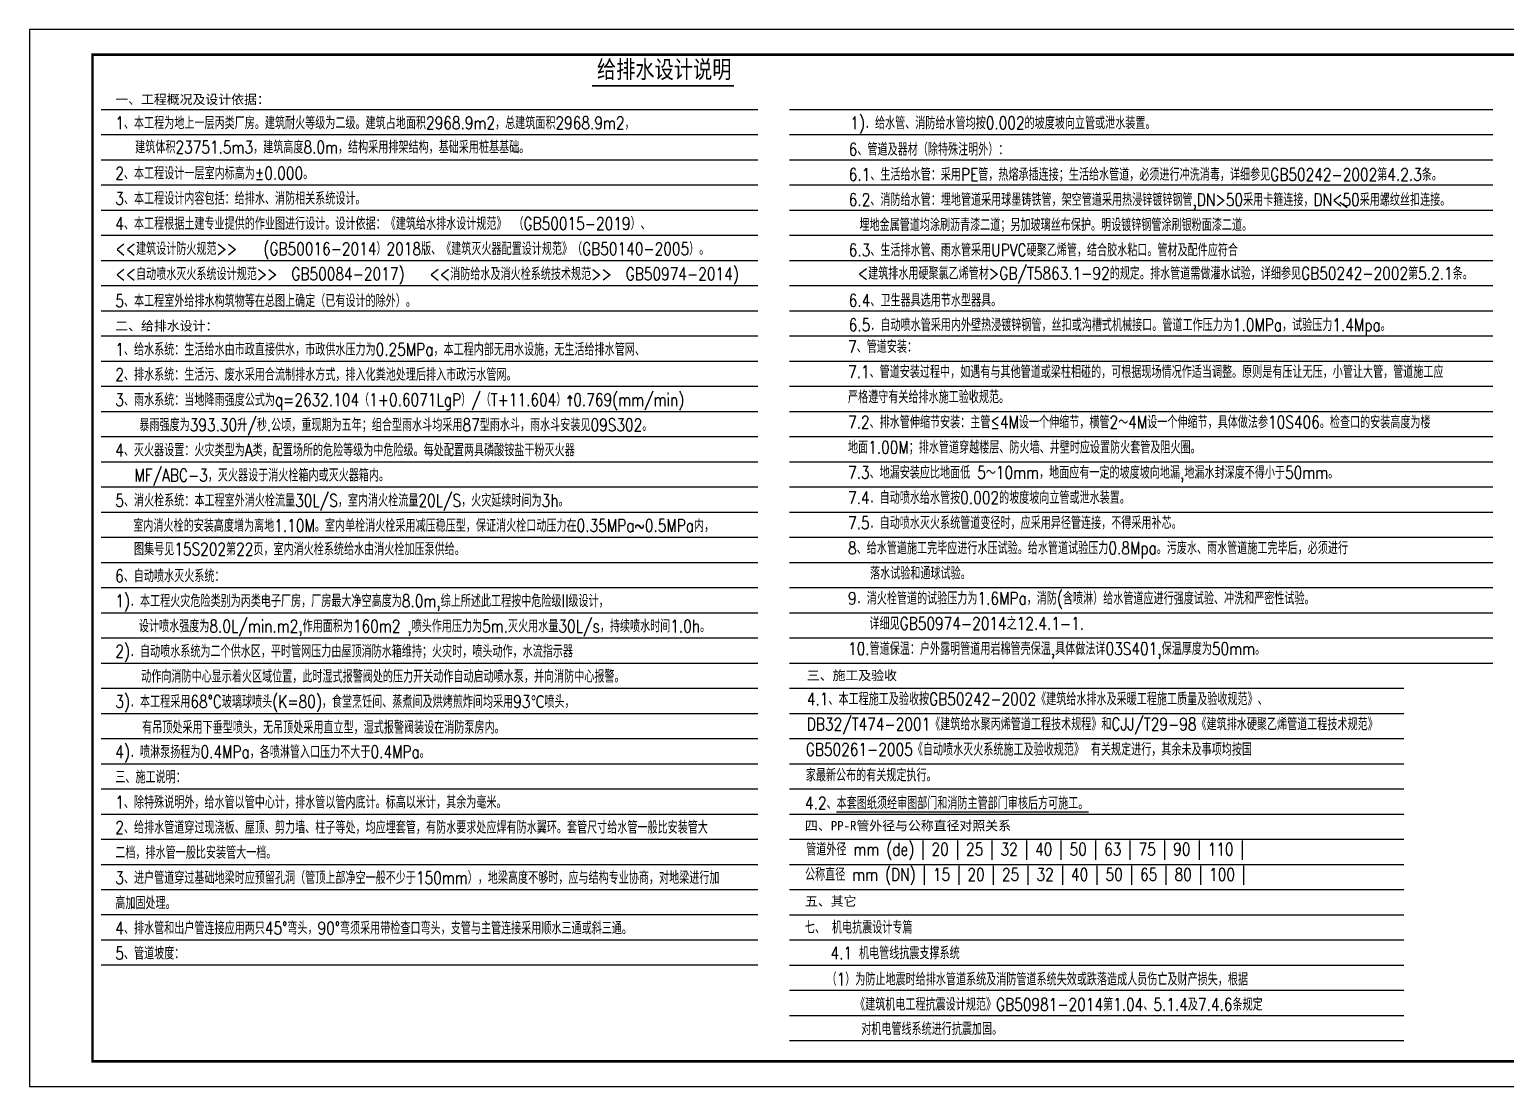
# Model space of a CAD drawing. Extents: x 4995099 to 5303443, y 4627657 to 4889583.
# Drawn here: x 4995099 to 5112367, y 4627657 to 4711657 of the extents above; entities that cross this region are included whole.
import ezdxf
from ezdxf.enums import TextEntityAlignment as Align

# ---------------------------------------------------------------- set-up
doc = ezdxf.new("R2010")
doc.units = 0
doc.header["$LTSCALE"] = 1000
doc.header["$MEASUREMENT"] = 0
doc.layers.get('0').update_dxf_attribs({"color": 4, "linetype": 'CONTINUOUS'})
for name, color, linetype in [('PUB_TEXT', 7, 'CONTINUOUS'), ('TWT_TITLE', 7, 'CONTINUOUS'), ('W_DIM', 4, 'CONTINUOUS')]:
    doc.layers.add(name, color=color, linetype=linetype)
doc.styles.add('GBCBIG', font='simplex.shx', dxfattribs={"bigfont": 'hztxt.shx'})
doc.styles.add('黑体', font='simhei.ttf')

msp = doc.modelspace()

# ---------------------------------------------------------------- linework, layer by layer
at = {"color": 252}
for p, q in [((5000787.1, 4705306.4), (5052976.4, 4705306.4)), ((5055469.6, 4705306.4), (5111369.6, 4705306.4)), ((5000787.1, 4703306.4), (5052976.4, 4703306.4)), ((5055469.6, 4703306.4), (5111369.6, 4703306.4)), ((5000787.1, 4701306.4), (5052976.4, 4701306.4)), ((5055469.6, 4701306.4), (5111369.6, 4701306.4)), ((5000787.1, 4699306.4), (5052976.4, 4699306.4)), ((5055469.6, 4699306.4), (5111369.6, 4699306.4)), ((5055469.6, 4699306.4), (5111369.6, 4699306.4)), ((5000787.1, 4697306.4), (5052976.4, 4697306.4)), ((5055469.6, 4697306.4), (5111369.6, 4697306.4)), ((5000787.1, 4695306.4), (5052976.4, 4695306.4)), ((5055469.6, 4695306.4), (5111369.6, 4695306.4)), ((5000787.1, 4693306.4), (5052976.4, 4693306.4)), ((5055469.6, 4693306.4), (5111369.6, 4693306.4)), ((5000787.1, 4691306.4), (5052976.4, 4691306.4)), ((5055469.6, 4691306.4), (5111369.6, 4691306.4)), ((5000787.1, 4689306.4), (5052976.4, 4689306.4)), ((5055469.6, 4689306.4), (5111369.6, 4689306.4)), ((5000787.1, 4687306.4), (5052976.4, 4687306.4)), ((5055469.6, 4687306.4), (5111369.6, 4687306.4)), ((5055469.6, 4687306.4), (5111369.6, 4687306.4)), ((5000787.1, 4685306.4), (5052976.4, 4685306.4)), ((5055469.6, 4685306.4), (5111369.6, 4685306.4)), ((5055469.6, 4685306.4), (5111369.6, 4685306.4)), ((5000787.1, 4683306.4), (5052976.4, 4683306.4)), ((5055469.6, 4683306.4), (5111369.6, 4683306.4)), ((5000787.1, 4681306.4), (5052976.4, 4681306.4)), ((5055469.6, 4681306.4), (5111369.6, 4681306.4)), ((5000787.1, 4679306.4), (5052976.4, 4679306.4)), ((5055469.6, 4679306.4), (5111369.6, 4679306.4)), ((5000787.1, 4677306.4), (5052976.4, 4677306.4)), ((5055469.6, 4677306.4), (5111369.6, 4677306.4)), ((5055469.6, 4677306.4), (5111369.6, 4677306.4)), ((5000787.1, 4675306.4), (5052976.4, 4675306.4)), ((5055469.6, 4675306.4), (5111369.6, 4675306.4)), ((5055469.6, 4675306.4), (5111369.6, 4675306.4)), ((5000787.1, 4673306.4), (5052976.4, 4673306.4)), ((5055469.6, 4673306.4), (5111369.6, 4673306.4)), ((5000787.1, 4671306.4), (5052976.4, 4671306.4)), ((5055469.6, 4671306.4), (5111369.6, 4671306.4)), ((5000787.1, 4669306.4), (5052976.4, 4669306.4)), ((5055469.6, 4669306.4), (5111369.6, 4669306.4)), ((5000787.1, 4667306.4), (5052976.4, 4667306.4)), ((5055469.6, 4667306.4), (5111369.6, 4667306.4)), ((5000787.1, 4665306.4), (5052976.4, 4665306.4)), ((5055469.6, 4665306.4), (5111369.6, 4665306.4)), ((5000787.1, 4663306.4), (5052976.4, 4663306.4)), ((5000787.1, 4663306.4), (5052976.4, 4663306.4)), ((5000787.1, 4663306.4), (5052976.4, 4663306.4)), ((5055469.6, 4663306.4), (5111369.6, 4663306.4)), ((5000787.1, 4661306.4), (5052976.4, 4661306.4)), ((5000787.1, 4661306.4), (5052976.4, 4661306.4)), ((5000787.1, 4661306.4), (5052976.4, 4661306.4)), ((5055469.6, 4661306.4), (5111369.6, 4661306.4)), ((5000787.1, 4659306.4), (5052976.4, 4659306.4)), ((5055469.6, 4659306.4), (5104282.3, 4659306.4)), ((5000787.1, 4657306.4), (5052976.4, 4657306.4)), ((5055469.6, 4657306.4), (5104282.3, 4657306.4)), ((5055469.6, 4657306.4), (5104282.3, 4657306.4)), ((5000787.1, 4655306.4), (5052976.4, 4655306.4)), ((5055469.6, 4655306.4), (5104282.3, 4655306.4)), ((5000787.1, 4653306.4), (5052976.4, 4653306.4)), ((5055469.6, 4653306.4), (5104282.3, 4653306.4)), ((5000787.1, 4651306.4), (5052976.4, 4651306.4)), ((5055469.6, 4651306.4), (5104282.3, 4651306.4)), ((5000787.1, 4649306.4), (5052976.4, 4649306.4)), ((5055469.6, 4649306.4), (5104282.3, 4649306.4)), ((5000787.1, 4647306.4), (5052976.4, 4647306.4)), ((5055469.6, 4647306.4), (5104282.3, 4647306.4)), ((5000787.1, 4645306.4), (5052976.4, 4645306.4)), ((5055469.6, 4645306.4), (5104282.3, 4645306.4)), ((5000787.1, 4643320.2), (5052976.4, 4643320.2)), ((5055469.6, 4643306.4), (5104282.3, 4643306.4)), ((5000787.1, 4641320.2), (5052976.4, 4641320.2)), ((5055469.6, 4641306.4), (5104282.3, 4641306.4)), ((5000787.1, 4639320.2), (5052976.4, 4639320.2)), ((5055469.6, 4639306.4), (5104282.3, 4639306.4)), ((5055469.6, 4639306.4), (5104282.3, 4639306.4)), ((5000787.1, 4637320.2), (5052976.4, 4637320.2)), ((5055469.6, 4637306.4), (5104282.3, 4637306.4)), ((5055469.6, 4635306.4), (5104282.3, 4635306.4)), ((5055469.6, 4633306.4), (5104282.3, 4633306.4)), ((5055469.6, 4631306.4), (5104282.3, 4631306.4))]:
    msp.add_line(p, q, dxfattribs=at)
msp.add_line((5099208.1, 4697948.4), (5099799.3, 4697515))
at = {"layer": 'TWT_TITLE'}
msp.add_lwpolyline([(4995099.4, 4627656.8), (5173299.4, 4627656.8), (5173299.4, 4711656.8), (4995099.4, 4711656.8)], close=True, dxfattribs=at)
at = {"layer": 'TWT_TITLE', "const_width": 200}
msp.add_lwpolyline([(5000099.4, 4629656.8), (5171299.4, 4629656.8), (5171299.4, 4709656.8), (5000099.4, 4709656.8)], close=True, dxfattribs=at)
at = {"layer": 'W_DIM', "const_width": 140}
msp.add_lwpolyline([(5039788, 4707190.2), (5051078.1, 4707190.2)], dxfattribs=at)

# ---------------------------------------------------------------- texts
at = {"layer": 'PUB_TEXT', "style": '黑体'}
for s, p in [('一、工程概况及设计依据：', (5001914.4, 4705732.4)), ('二、给排水设计：', (5001914.4, 4687732.4)), ('三、施工及验收', (5056857.2, 4659952.4)), ('四、PP-R管外径与公称直径对照关系', (5056714.1, 4648008.8)), ('五、其它', (5056714.1, 4642008.8))]:
    msp.add_text(s, height=750, dxfattribs=at).set_placement(p)
at = {"layer": 'PUB_TEXT', "color": 2, "style": 'GBCBIG', "width": 0.8}
for s, p in [('1、本工程为地上一层丙类厂房。建筑耐火等级为二级。建筑占地面积2968.9m2，总建筑面积2968.9m2，', (5001914.4, 4703732.4)), ('1)．给水管、消防给水管均按0.002的坡度坡向立管或泄水装置。', (5060307.6, 4703732.4)), ('建筑体积23751.5m3，建筑高度8.0m，结构采用排架结构，基础采用桩基基础。', (5003493.2, 4701805.7)), ('6、管道及器材（除特殊注明外）：', (5060189.4, 4701632.4)), ('2、本工程设计一层室内标高为%%p0.000。', (5001914.4, 4699732.4)), ('6.1、生活给水管：采用PE管，热熔承插连接；生活给水管道，必须进行冲洗消毒，详细参见GB50242-2002第4.2.3条。', (5060189.4, 4699632.4)), ('3、本工程设计内容包括：给排水、消防相关系统设计。', (5001914.4, 4697732.4)), ('6.2、消防给水管：埋地管道采用球墨铸铁管，架空管道采用热浸锌镀锌钢管,DN>50采用卡箍连接，DN<50采用螺纹丝扣连接。', (5060189.4, 4697632.4)), ('4、本工程根据土建专业提供的作业图进行设计。设计依据：《建筑给水排水设计规范》 （GB50015-2019）、', (5001914.4, 4695732.4)), ('埋地金属管道均涂刷沥青漆二道；另加玻璃丝布保护。明设镀锌钢管涂刷银粉面漆二道。', (5061036.2, 4695632.4)), ('<<建筑设计防火规范>>   (GB50016-2014）2018版、《建筑灭火器配置设计规范》（GB50140-2005）。', (5001914.4, 4693732.4)), ('6.3、生活排水管、雨水管采用UPVC硬聚乙烯管，结合胶水粘口。管材及配件应符合', (5060189.4, 4693632.4)), ('<<自动喷水灭火系统设计规范>>  GB50084-2017)', (5001914.4, 4691732.4)), ('<<消防给水及消火栓系统技术规范>>  GB50974-2014)', (5026877.3, 4691732.4)), ('<建筑排水用硬聚氯乙烯管材>GB/T5863.1-92的规定。排水管道需做灌水试验，详细参见GB50242-2002第5.2.1条。', (5060902.6, 4691779.3)), ('5、本工程室外给排水构筑物等在总图上确定（已有设计的除外）。', (5001914.4, 4689594.6)), ('6.4、卫生器具选用节水型器具。', (5060189.4, 4689632.4)), ('6.5．自动喷水管采用内外壁热浸镀锌钢管，丝扣或沟槽式机械接口。管道工作压力为1.0MPa，试验压力1.4Mpa。', (5060189.4, 4687680.3)), ('1、给水系统：生活给水由市政直接供水，市政供水压力为0.25MPa，本工程内部无用水设施，无生活给排水管网、', (5001914.4, 4685732.4)), ('7、管道安装：', (5060129.6, 4685952.4)), ('2、排水系统：生活污、废水采用合流制排水方式，排入化粪池处理后排入市政污水管网。', (5001914.4, 4683732.4)), ('7.1、管道安装过程中，如遇有与其他管道或梁柱相碰的，可根据现场情况作适当调整。原则是有压让无压，小管让大管，管道施工应', (5060129.6, 4683952.4)), ('3、雨水系统：当地降雨强度公式为q=2632.104（1+0.6071LgP）/（T+11.604）^ 0.769(mm/min)', (5001914.4, 4681732.4)), ('严格遵守有关给排水施工验收规范。', (5060129.6, 4681952.4)), (' 暴雨强度为393.30升/秒.公顷，重现期为五年；组合型雨水斗均采用87型雨水斗，雨水斗安装见09S302。', (5003279.1, 4679732.4)), ('7.2、排水管伸缩节安装：主管≤4M设一个伸缩节，横管2～4M设一个伸缩节，具体做法参10S406。检查口的安装高度为楼', (5060129.6, 4679952.4)), ('地面1.00M；排水管道穿越楼层、防火墙、井壁时应设置防火套管及阻火圈。', (5060129.6, 4677952.4)), ('4、灭火器设置：火灾类型为A类，配置场所的危险等级为中危险级。每处配置两具磷酸铵盐干粉灭火器  ', (5001914.4, 4677732.4)), ('MF/ABC-3，灭火器设于消火栓箱内或灭火器箱内。', (5003436.4, 4675732.4)), ('7.3、地漏安装应比地面低 5～10mm，地面应有一定的坡度坡向地漏,地漏水封深度不得小于50mm。', (5060129.6, 4675952.4)), ('5、消火栓系统：本工程室外消火栓流量30L/S，室内消火栓流量20L/S，火灾延续时间为3h。', (5001914.4, 4673732.4)), ('7.4．自动喷水给水管按0.002的坡度坡向立管或泄水装置。', (5060129.6, 4673952.4)), ('室内消火栓的安装高度增为离地1.10M。室内单栓消火栓采用减压稳压型，保证消火栓口动压力在0.35MPa~0.5MPa内，', (5003343.3, 4671732.4)), ('7.5．自动喷水灭火系统管道变径时，应采用异径管连接，不得采用补芯。', (5060129.6, 4671952.4)), ('图集号见15S202第22页，室内消火栓系统给水由消火栓加压泵供给。', (5003399.4, 4669864.7)), ('8、给水管道施工完毕应进行水压试验。给水管道试验压力0.8Mpa。污废水、雨水管道施工完毕后，必须进行', (5060129.6, 4669952.4)), ('6、自动喷水灭火系统：', (5001903.4, 4667732.4)), ('落水试验和通球试验。', (5061881.1, 4667952.4)), ('1)．本工程火灾危险类别为丙类电子厂房，厂房最大净空高度为8.0m,综上所述此工程按中危险级II级设计，', (5001914.4, 4665746.2)), ('9．消火栓管道的试验压力为1.6MPa，消防(含喷淋）给水管道应进行强度试验、冲洗和严密性试验。', (5060129.6, 4665952.4)), ('设计喷水强度为8.0L/min.m2,作用面积为160m2 ,喷头作用压力为5m.灭火用水量30L/s，持续喷水时间1.0h。', (5003791.6, 4663746.2)), ('详细见GB50974-2014之12.4.1-1.', (5061832.2, 4663952.4)), ('2)．自动喷水系统为二个供水区，平时管网压力由屋顶消防水箱维持；火灾时，喷头动作，水流指示器', (5001914.4, 4661746.2)), ('10.管道保温：户外露明管道用岩棉管壳保温,具体做法详03S401,保温厚度为50mm。', (5060129.6, 4661952.4)), ('动作向消防中心显示着火区域位置，此时湿式报警阀处的压力开关动作自动启动喷水泵，并向消防中心报警。', (5003977, 4659746.2)), ('4.1、本工程施工及验收按GB50242-2002《建筑给水排水及采暖工程施工质量及验收规范》、', (5056857.2, 4657952.4)), ('3)．本工程采用68%%DC玻璃球喷头(K=80)，食堂烹饪间、蒸煮间及烘烤煎炸间均采用93℃喷头，', (5001914.4, 4657746.2)), ('有吊顶处采用下垂型喷头，无吊顶处采用直立型，湿式报警阀装设在消防泵房内。', (5004050.9, 4655698.6)), ('DB32/T474-2001《建筑给水聚丙烯管道工程技术规程》和CJJ/T29-98《建筑排水硬聚乙烯管道工程技术规范》', (5056857.2, 4655952.4)), ('4)．喷淋泵扬程为0.4MPa，各喷淋管入口压力不大于0.4MPa。', (5001914.4, 4653746.2)), ('GB50261-2005《自动喷水灭火系统施工及验收规范》 有关规定进行，其余未及事项均按国 ', (5056775.3, 4653944.5)), ('三、施工说明：', (5001914.4, 4651746.2)), ('家最新公布的有关规定执行。', (5056775.3, 4651893.8)), ('1、除特殊说明外，给水管以管中心计，排水管以管内底计。标高以米计，其余为毫米。', (5001914.4, 4649746.2)), ('4.2、%%U本套图纸须经审图部门和消防主管部门审核后方可施工。%%U', (5056714.1, 4649683.3)), ('2、给排水管道穿过现浇板、屋顶、剪力墙、柱子等处，均应埋套管，有防水要求处应焊有防水翼环。套管尺寸给水管一般比安装管大', (5001914.4, 4647746.2)), ('二档，排水管一般比安装管大一档。', (5001914.4, 4645746.2)), ('管道外径 mm (de) | 20 | 25 | 32 | 40 | 50 | 63 | 75 | 90 | 110 |', (5056808, 4646008.8)), ('公称直径 mm (DN) | 15 | 20 | 25 | 32 | 40 | 50 | 65 | 80 | 100 |', (5056714.1, 4644008.8)), ('3、进户管道穿过基础地梁时应预留孔洞（管顶上部净空一般不少于150mm），地梁高度不够时，应与结构专业协商，对地梁进行加', (5001914.4, 4643746.2)), ('高加固处理。', (5001914.4, 4641746.2)), ('4、排水管和出户管连接应用两只45°弯头，90°弯须采用带检查口弯头，支管与主管连接采用顺水三通或斜三通。', (5001914.4, 4639746.2)), ('七、 机电抗震设计专篇', (5056705.1, 4639805.4)), ('5、管道坡度：', (5001914.4, 4637746.2)), ('4.1 机电管线抗震支撑系统', (5058743.3, 4637767.3)), ('（1）为防止地震时给排水管道系统及消防管道系统失效或跌落造成人员伤亡及财产损失，根据', (5058423.1, 4635682.5)), ('《建筑机电工程抗震设计规范》GB50981-2014第1.04、5.1.4及7.4.6条规定', (5060689.5, 4633681)), ('对机电管线系统进行抗震加固。', (5061178.6, 4631739.4))]:
    msp.add_text(s, height=1000, dxfattribs=at).set_placement(p)
at = {"layer": 'W_DIM', "style": '黑体', "width": 0.8}
msp.add_text('给排水设计说明', height=1400, dxfattribs=at).set_placement((5045526, 4708490.2), align=Align.MIDDLE_CENTER)

doc.saveas('drawing.dxf')
